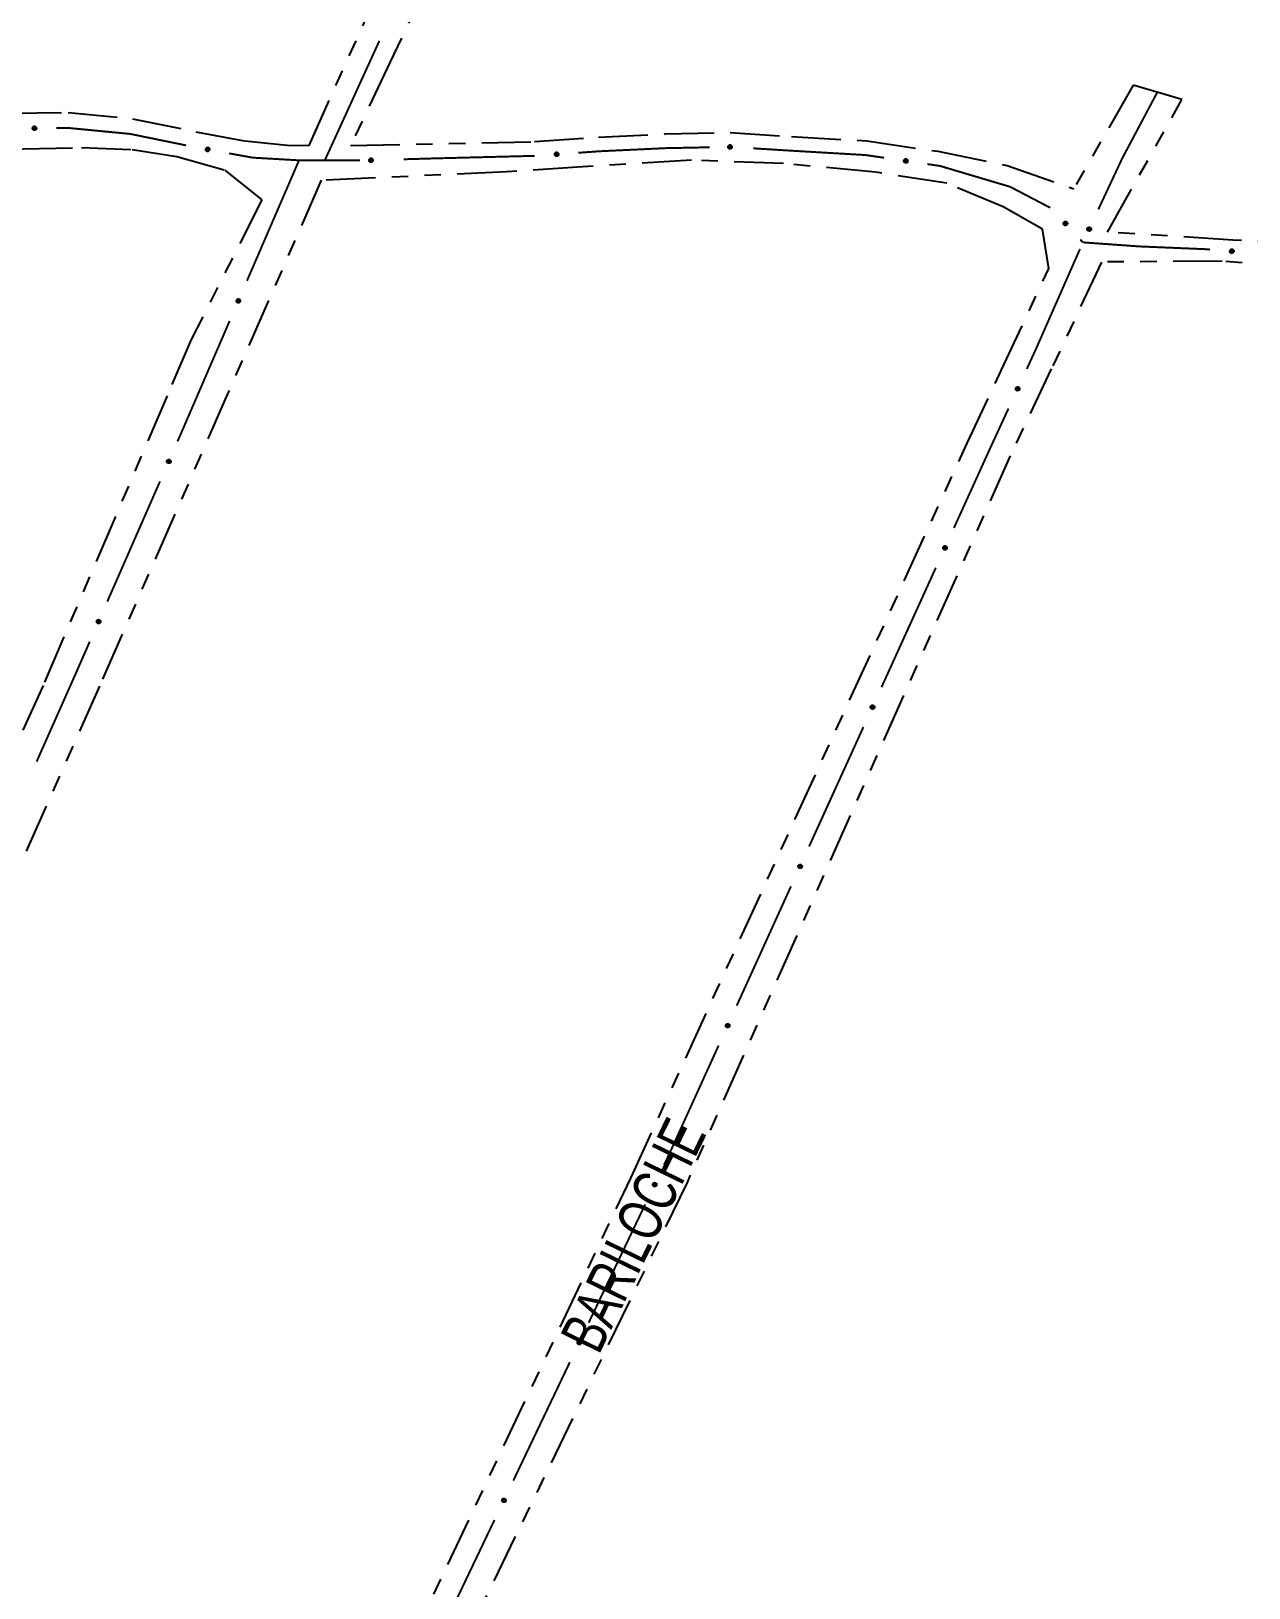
# Model space of a CAD drawing. Extents: x 203665 to 205970, y 4870865 to 4873745.
# Drawn here: x 204287.5 to 204398.8, y 4872614.7 to 4872757.1 of the extents above; entities that cross this region are included whole.
import ezdxf

# ---------------------------------------------------------------- set-up
doc = ezdxf.new("R2010")
doc.units = 0
doc.header["$LTSCALE"] = 1.5
doc.header["$MEASUREMENT"] = 0
doc.linetypes.add('TRACO_25', pattern=[8, 3, -1, 1, -1, 1, -1])
for name, color, linetype in [('SV-EIXO-RUA-N-PAV', 6, 'CONTINUOUS'), ('SV-RUA-NAO-PAV', 7, 'CONTINUOUS'), ('SV-TXT-RUA-N-PAV', 7, 'CONTINUOUS')]:
    doc.layers.add(name, color=color, linetype=linetype)
doc.styles.add('ARIAL', font='ARIAL.SHX')

msp = doc.modelspace()

# ---------------------------------------------------------------- linework, layer by layer
at = {"layer": 'SV-EIXO-RUA-N-PAV', "const_width": 0.18}
for points in [[(204314.323253, 4872745.317334), (204319.306146, 4872756.23387)], [(204390.44097, 4872751.540138), (204387.628675, 4872746.240044)], [(204290.779117, 4872748.273144), (204289.7666, 4872748.260415)], [(204291.761957, 4872748.178335), (204290.779117, 4872748.273144)], [(204296.527608, 4872747.718612), (204291.761957, 4872748.178335)], [(204296.735515, 4872747.67601), (204296.527608, 4872747.718612)], [(204301.633739, 4872746.672318), (204296.735515, 4872747.67601)], [(204339.421713, 4872746.132272), (204337.508193, 4872745.99651)], [(204339.503293, 4872746.136104), (204339.421713, 4872746.132272)], [(204345.472019, 4872746.416595), (204339.503293, 4872746.136104)], [(204345.496701, 4872746.417083), (204345.472019, 4872746.416595)], [(204349.495904, 4872746.496942), (204345.496701, 4872746.417083)], [(204356.915585, 4872746.187849), (204353.491395, 4872746.401425)], [(204357.483767, 4872746.154578), (204356.915585, 4872746.187849)], [(204363.754844, 4872745.787343), (204357.483767, 4872746.154578)], [(204387.628675, 4872746.240044), (204387.222537, 4872745.474629)], [(204307.710426, 4872745.548944), (204305.566107, 4872745.940531)], [(204311.959962, 4872745.303778), (204307.200752, 4872734.287884)], [(204308.529283, 4872745.501703), (204307.710426, 4872745.548944)], [(204311.959962, 4872745.303778), (204308.529283, 4872745.501703)], [(204312.523569, 4872745.306998), (204311.959962, 4872745.303778)], [(204314.323253, 4872745.317334), (204312.523569, 4872745.306998)], [(204314.52354, 4872745.317328), (204314.323253, 4872745.317334)], [(204317.523539, 4872745.315141), (204314.52354, 4872745.317328)], [(204324.616933, 4872745.487914), (204321.522323, 4872745.399495)], [(204325.520768, 4872745.510891), (204324.616933, 4872745.487914)], [(204333.518184, 4872745.714235), (204325.520768, 4872745.510891)], [(204364.465481, 4872745.683529), (204363.754844, 4872745.787343)], [(204365.454978, 4872745.538977), (204364.465481, 4872745.683529)], [(204370.555596, 4872744.793846), (204369.412967, 4872744.960768)], [(204371.365792, 4872744.552977), (204370.555596, 4872744.793846)], [(204387.222537, 4872745.474629), (204385.047546, 4872740.824648)], [(204376.97573, 4872742.885157), (204371.365792, 4872744.552977)], [(204377.106352, 4872742.816878), (204376.97573, 4872742.885157)], [(204380.651254, 4872740.963861), (204377.106352, 4872742.816878)], [(204383.632746, 4872737.799904), (204383.391482, 4872738.062423)], [(204384.274546, 4872737.753788), (204383.632746, 4872737.799904)], [(204388.800807, 4872737.428547), (204384.274546, 4872737.753788)], [(204383.366518, 4872737.195186), (204379.337203, 4872728.042884)], [(204389.262475, 4872737.409313), (204388.800807, 4872737.428547)], [(204394.742529, 4872737.180975), (204389.262475, 4872737.409313)], [(204395.256202, 4872737.141444), (204394.742529, 4872737.180975)], [(204305.614348, 4872730.61592), (204301.251738, 4872720.518017)], [(204379.30024, 4872727.958926), (204378.500585, 4872726.22629)], [(204379.337203, 4872728.042884), (204379.30024, 4872727.958926)], [(204376.824393, 4872722.594433), (204375.567249, 4872719.870541)], [(204301.232724, 4872720.474005), (204300.85058, 4872719.602009)], [(204301.251738, 4872720.518017), (204301.232724, 4872720.474005)], [(204375.208617, 4872719.093481), (204371.838532, 4872711.679299)], [(204375.567249, 4872719.870541), (204375.208617, 4872719.093481)], [(204299.245029, 4872715.938376), (204294.428376, 4872704.947478)], [(204370.18332, 4872708.037834), (204365.217682, 4872697.113437)], [(204292.822825, 4872701.283845), (204291.618662, 4872698.53612)], [(204291.472239, 4872698.202004), (204287.967095, 4872690.310187)], [(204291.618662, 4872698.53612), (204291.472239, 4872698.202004)], [(204363.562469, 4872693.471972), (204358.596832, 4872682.547575)], [(204356.941619, 4872678.90611), (204351.975981, 4872667.981713)], [(204350.320769, 4872664.340247), (204346.182737, 4872655.236584)], [(204346.182737, 4872655.236584), (204345.816158, 4872654.430109)], [(204345.816158, 4872654.430109), (204345.336166, 4872653.424687)], [(204343.612863, 4872649.814947), (204338.442955, 4872638.985724)], [(204336.719652, 4872635.375984), (204331.549744, 4872624.546762)], [(204329.826442, 4872620.937021), (204324.656534, 4872610.107799)]]:
    msp.add_lwpolyline(points, dxfattribs=at)
at = {"layer": 'SV-EIXO-RUA-N-PAV'}
for points in [[(204287.911811, 4872748.127006), (204287.878164, 4872748.091511), (204287.841988, 4872748.067884), (204287.806144, 4872748.056863), (204287.77193, 4872748.055382), (204287.736757, 4872748.05781), (204287.701835, 4872748.068082), (204287.665601, 4872748.088068), (204287.629757, 4872748.12157), (204287.607989, 4872748.16022), (204287.595304, 4872748.194783), (204287.591706, 4872748.230371), (204287.594637, 4872748.2645), (204287.606507, 4872748.300422), (204287.627119, 4872748.336944), (204287.661679, 4872748.372171), (204287.697304, 4872748.395091), (204287.732254, 4872748.404841), (204287.768054, 4872748.408232), (204287.803933, 4872748.405322), (204287.838155, 4872748.395042), (204287.87489, 4872748.374222), (204287.909207, 4872748.339651), (204287.932473, 4872748.30438), (204287.942711, 4872748.269576), (204287.945255, 4872748.234255), (204287.943249, 4872748.198947), (204287.934385, 4872748.163413), (204287.911811, 4872748.127006)], [(204303.720211, 4872746.16572), (204303.680376, 4872746.137344), (204303.640337, 4872746.121103), (204303.603043, 4872746.117169), (204303.569181, 4872746.122285), (204303.535129, 4872746.131421), (204303.502829, 4872746.148207), (204303.471106, 4872746.174778), (204303.442361, 4872746.214538), (204303.428419, 4872746.256648), (204303.422606, 4872746.293004), (204303.425908, 4872746.32862), (204303.435337, 4872746.361552), (204303.453883, 4872746.394527), (204303.481124, 4872746.426412), (204303.521804, 4872746.454348), (204303.561167, 4872746.470002), (204303.597339, 4872746.47286), (204303.633124, 4872746.469314), (204303.667777, 4872746.45957), (204303.699388, 4872746.44291), (204303.731442, 4872746.415425), (204303.758484, 4872746.374908), (204303.774544, 4872746.335827), (204303.77791, 4872746.299704), (204303.773625, 4872746.264552), (204303.764877, 4872746.230286), (204303.749355, 4872746.197115), (204303.720211, 4872746.16572)], [(204351.508276, 4872746.427023), (204351.474893, 4872746.39128), (204351.438893, 4872746.367386), (204351.403131, 4872746.3561), (204351.368929, 4872746.354367), (204351.333739, 4872746.356535), (204351.298742, 4872746.366548), (204351.262361, 4872746.386266), (204351.22627, 4872746.419502), (204351.204217, 4872746.457989), (204351.191277, 4872746.492458), (204351.187416, 4872746.528018), (204351.190095, 4872746.562168), (204351.201698, 4872746.598177), (204351.22204, 4872746.63485), (204351.256338, 4872746.670332), (204351.291793, 4872746.693514), (204351.32667, 4872746.703523), (204351.362444, 4872746.707178), (204351.398344, 4872746.704534), (204351.432641, 4872746.694507), (204351.469528, 4872746.673959), (204351.5041, 4872746.639642), (204351.527626, 4872746.604545), (204351.538121, 4872746.569818), (204351.540927, 4872746.534517), (204351.539181, 4872746.499195), (204351.53058, 4872746.463596), (204351.508276, 4872746.427023)], [(204318.687434, 4872745.204212), (204318.653318, 4872745.169167), (204318.616831, 4872745.146023), (204318.580844, 4872745.13548), (204318.546613, 4872745.134455), (204318.511475, 4872745.13735), (204318.476693, 4872745.148086), (204318.440728, 4872745.168552), (204318.405333, 4872745.202528), (204318.384081, 4872745.241463), (204318.371856, 4872745.276192), (204318.368732, 4872745.311824), (204318.372117, 4872745.345912), (204318.384463, 4872745.381673), (204318.40556, 4872745.417917), (204318.440585, 4872745.452682), (204318.476511, 4872745.475126), (204318.511588, 4872745.48441), (204318.54743, 4872745.487324), (204318.583268, 4872745.483938), (204318.61735, 4872745.473203), (204318.653804, 4872745.451896), (204318.687659, 4872745.416872), (204318.710453, 4872745.381295), (204318.720227, 4872745.346358), (204318.722302, 4872745.311007), (204318.719826, 4872745.275728), (204318.71049, 4872745.240315), (204318.687434, 4872745.204212)], [(204335.664319, 4872745.755331), (204335.632796, 4872745.717936), (204335.598057, 4872745.692244), (204335.562916, 4872745.679154), (204335.528846, 4872745.675684), (204335.493591, 4872745.67606), (204335.45813, 4872745.684281), (204335.420794, 4872745.702123), (204335.38306, 4872745.733481), (204335.359079, 4872745.770798), (204335.344402, 4872745.804564), (204335.338739, 4872745.839881), (204335.339678, 4872745.874124), (204335.349435, 4872745.910676), (204335.367886, 4872745.948336), (204335.400336, 4872745.985516), (204335.434566, 4872746.010471), (204335.468889, 4872746.02224), (204335.504431, 4872746.027709), (204335.540419, 4872746.026894), (204335.575182, 4872746.018623), (204335.613066, 4872745.999977), (204335.649338, 4872745.967463), (204335.674618, 4872745.933607), (204335.686865, 4872745.899458), (204335.691462, 4872745.864345), (204335.691515, 4872745.82898), (204335.684735, 4872745.79299), (204335.664319, 4872745.755331)], [(204367.560232, 4872745.120179), (204367.52143, 4872745.090405), (204367.481994, 4872745.07275), (204367.444864, 4872745.067492), (204367.410842, 4872745.071401), (204367.376486, 4872745.079321), (204367.343609, 4872745.094947), (204367.310962, 4872745.120374), (204367.280821, 4872745.159087), (204367.265391, 4872745.200674), (204367.258288, 4872745.2368), (204367.260322, 4872745.272512), (204367.268574, 4872745.305758), (204367.285935, 4872745.339371), (204367.312026, 4872745.372205), (204367.351687, 4872745.40157), (204367.390468, 4872745.418613), (204367.426515, 4872745.422756), (204367.462404, 4872745.420484), (204367.497382, 4872745.411979), (204367.529566, 4872745.396454), (204367.562577, 4872745.370125), (204367.591041, 4872745.330595), (204367.608481, 4872745.29211), (204367.613129, 4872745.25613), (204367.610097, 4872745.220848), (204367.602573, 4872745.186293), (204367.588241, 4872745.152591), (204367.560232, 4872745.120179)], [(204382.054313, 4872739.354715), (204382.005424, 4872739.356084), (204381.963686, 4872739.367258), (204381.931557, 4872739.386597), (204381.907621, 4872739.41109), (204381.885956, 4872739.438905), (204381.8703, 4872739.471767), (204381.861003, 4872739.51209), (204381.862032, 4872739.561142), (204381.876289, 4872739.603146), (204381.893564, 4872739.63566), (204381.917666, 4872739.662089), (204381.945039, 4872739.682683), (204381.979713, 4872739.697816), (204382.020668, 4872739.706839), (204382.069967, 4872739.70461), (204382.110811, 4872739.693375), (204382.141396, 4872739.673854), (204382.167813, 4872739.649454), (204382.189591, 4872739.620792), (204382.204773, 4872739.588445), (204382.213783, 4872739.547193), (204382.210939, 4872739.498565), (204382.200198, 4872739.4577), (204382.181111, 4872739.426848), (204382.156504, 4872739.401382), (204382.12887, 4872739.379313), (204382.096491, 4872739.3622), (204382.054313, 4872739.354715)], [(204384.360763, 4872739.096537), (204384.378086, 4872739.050799), (204384.383622, 4872739.007948), (204384.377952, 4872738.970878), (204384.364401, 4872738.939427), (204384.346913, 4872738.908813), (204384.322471, 4872738.881838), (204384.288712, 4872738.857907), (204384.242953, 4872738.840207), (204384.198683, 4872738.837421), (204384.162043, 4872738.841036), (204384.128435, 4872738.853278), (204384.098979, 4872738.870765), (204384.071798, 4872738.89708), (204384.047881, 4872738.931528), (204384.031196, 4872738.977972), (204384.026057, 4872739.020019), (204384.032483, 4872739.055731), (204384.045005, 4872739.08944), (204384.063233, 4872739.120481), (204384.087378, 4872739.146823), (204384.122105, 4872739.170841), (204384.168163, 4872739.186701), (204384.210042, 4872739.192306), (204384.245834, 4872739.186383), (204384.278744, 4872739.173308), (204384.309663, 4872739.156141), (204384.337802, 4872739.132701), (204384.360763, 4872739.096537)], [(204397.385115, 4872736.867196), (204397.348434, 4872736.834846), (204397.310294, 4872736.814542), (204397.273609, 4872736.806764), (204397.239399, 4872736.808344), (204397.204583, 4872736.813902), (204397.170718, 4872736.82725), (204397.136412, 4872736.850391), (204397.103702, 4872736.886958), (204397.085471, 4872736.927396), (204397.075921, 4872736.962954), (204397.075514, 4872736.998721), (204397.08148, 4872737.032452), (204397.096509, 4872737.067172), (204397.120299, 4872737.101708), (204397.157865, 4872737.13371), (204397.195394, 4872737.153358), (204397.231075, 4872737.159949), (204397.267035, 4872737.160131), (204397.302511, 4872737.15403), (204397.335679, 4872737.140736), (204397.370408, 4872737.11672), (204397.401503, 4872737.079224), (204397.421527, 4872737.042018), (204397.428618, 4872737.006439), (204397.427999, 4872736.971032), (204397.422849, 4872736.936044), (204397.410849, 4872736.901443), (204397.385115, 4872736.867196)], [(204306.565587, 4872732.540141), (204306.584261, 4872732.494938), (204306.591066, 4872732.45227), (204306.5865, 4872732.415049), (204306.573888, 4872732.383209), (204306.557317, 4872732.352089), (204306.533688, 4872732.3244), (204306.500654, 4872732.299477), (204306.455441, 4872732.280427), (204306.411273, 4872732.276327), (204306.374542, 4872732.278852), (204306.340584, 4872732.290091), (204306.310623, 4872732.306696), (204306.282672, 4872732.332192), (204306.257742, 4872732.365915), (204306.239686, 4872732.411842), (204306.233301, 4872732.453719), (204306.238663, 4872732.489605), (204306.250179, 4872732.523672), (204306.267477, 4872732.55524), (204306.290829, 4872732.582287), (204306.324828, 4872732.607326), (204306.370395, 4872732.624547), (204306.412089, 4872732.631392), (204306.448041, 4872732.626535), (204306.481325, 4872732.614443), (204306.51274, 4872732.598202), (204306.541563, 4872732.575608), (204306.565587, 4872732.540141)], [(204377.822647, 4872724.494689), (204377.840204, 4872724.449041), (204377.845959, 4872724.406218), (204377.840479, 4872724.36912), (204377.827088, 4872724.3376), (204377.809757, 4872724.306897), (204377.785454, 4872724.279797), (204377.751818, 4872724.255694), (204377.70615, 4872724.23776), (204377.661895, 4872724.234748), (204377.625237, 4872724.238175), (204377.591566, 4872724.250246), (204377.562022, 4872724.267582), (204377.534706, 4872724.293757), (204377.510613, 4872724.328083), (204377.493692, 4872724.37444), (204377.488338, 4872724.416461), (204377.494581, 4872724.452205), (204377.50693, 4872724.485978), (204377.524999, 4872724.517112), (204377.549009, 4872724.543576), (204377.583613, 4872724.567772), (204377.629589, 4872724.583867), (204377.671439, 4872724.589686), (204377.707261, 4872724.583947), (204377.740237, 4872724.57104), (204377.771244, 4872724.554031), (204377.799502, 4872724.530736), (204377.822647, 4872724.494689)], [(204300.2063, 4872717.857606), (204300.224738, 4872717.812306), (204300.231321, 4872717.769603), (204300.22656, 4872717.732406), (204300.213782, 4872717.700633), (204300.197049, 4872717.6696), (204300.173275, 4872717.642034), (204300.140112, 4872717.617284), (204300.0948, 4872717.59847), (204300.050611, 4872717.594601), (204300.013894, 4872717.597317), (204299.979995, 4872717.608734), (204299.950121, 4872717.625494), (204299.922304, 4872717.651136), (204299.89755, 4872717.684989), (204299.879734, 4872717.73101), (204299.873568, 4872717.772919), (204299.879117, 4872717.808777), (204299.89081, 4872717.842783), (204299.908273, 4872717.874261), (204299.931766, 4872717.901185), (204299.965895, 4872717.926047), (204300.011551, 4872717.943029), (204300.05328, 4872717.949657), (204300.089207, 4872717.944612), (204300.122427, 4872717.932347), (204300.153757, 4872717.915942), (204300.182461, 4872717.893197), (204300.2063, 4872717.857606)], [(204371.170595, 4872709.943817), (204371.188415, 4872709.89827), (204371.194417, 4872709.855482), (204371.189151, 4872709.818353), (204371.175942, 4872709.786756), (204371.158788, 4872709.755954), (204371.134642, 4872709.728714), (204371.101146, 4872709.704417), (204371.055582, 4872709.686221), (204371.011345, 4872709.682953), (204370.974668, 4872709.686168), (204370.940928, 4872709.698045), (204370.911284, 4872709.71521), (204370.883818, 4872709.741227), (204370.859527, 4872709.775413), (204370.842338, 4872709.821672), (204370.836742, 4872709.863662), (204370.842779, 4872709.899441), (204370.854933, 4872709.933285), (204370.872822, 4872709.964522), (204370.896679, 4872709.991125), (204370.931143, 4872710.01552), (204370.977026, 4872710.03188), (204371.018841, 4872710.03794), (204371.054695, 4872710.032407), (204371.087746, 4872710.019691), (204371.11885, 4872710.002862), (204371.147243, 4872709.979729), (204371.170595, 4872709.943817)], [(204293.784096, 4872703.203074), (204293.802534, 4872703.157774), (204293.809117, 4872703.115071), (204293.804356, 4872703.077874), (204293.791578, 4872703.046101), (204293.774845, 4872703.015068), (204293.751071, 4872702.987502), (204293.717908, 4872702.962752), (204293.672596, 4872702.943938), (204293.628407, 4872702.940069), (204293.59169, 4872702.942786), (204293.557791, 4872702.954202), (204293.527917, 4872702.970963), (204293.5001, 4872702.996604), (204293.475346, 4872703.030457), (204293.45753, 4872703.076478), (204293.451364, 4872703.118388), (204293.456913, 4872703.154245), (204293.468606, 4872703.188252), (204293.486069, 4872703.219729), (204293.509562, 4872703.246654), (204293.543691, 4872703.271515), (204293.589347, 4872703.288498), (204293.631076, 4872703.295125), (204293.667003, 4872703.290081), (204293.700223, 4872703.277815), (204293.731553, 4872703.26141), (204293.760257, 4872703.238666), (204293.784096, 4872703.203074)], [(204364.549745, 4872695.377955), (204364.567565, 4872695.332408), (204364.573566, 4872695.289619), (204364.5683, 4872695.252491), (204364.555092, 4872695.220894), (204364.537938, 4872695.190092), (204364.513792, 4872695.162852), (204364.480295, 4872695.138555), (204364.434731, 4872695.120358), (204364.390494, 4872695.117091), (204364.353817, 4872695.120306), (204364.320077, 4872695.132182), (204364.290433, 4872695.149348), (204364.262968, 4872695.175365), (204364.238677, 4872695.209551), (204364.221488, 4872695.25581), (204364.215892, 4872695.2978), (204364.221928, 4872695.333579), (204364.234083, 4872695.367423), (204364.251972, 4872695.39866), (204364.275829, 4872695.425262), (204364.310293, 4872695.449658), (204364.356175, 4872695.466018), (204364.397991, 4872695.472078), (204364.433845, 4872695.466545), (204364.466896, 4872695.453829), (204364.497999, 4872695.437), (204364.526392, 4872695.413867), (204364.549745, 4872695.377955)], [(204357.928894, 4872680.812093), (204357.946714, 4872680.766546), (204357.952716, 4872680.723757), (204357.94745, 4872680.686628), (204357.934241, 4872680.655032), (204357.917088, 4872680.624229), (204357.892941, 4872680.59699), (204357.859445, 4872680.572693), (204357.813881, 4872680.554496), (204357.769644, 4872680.551229), (204357.732967, 4872680.554444), (204357.699227, 4872680.56632), (204357.669583, 4872680.583486), (204357.642117, 4872680.609503), (204357.617826, 4872680.643689), (204357.600638, 4872680.689948), (204357.595041, 4872680.731937), (204357.601078, 4872680.767717), (204357.613232, 4872680.801561), (204357.631122, 4872680.832798), (204357.654978, 4872680.8594), (204357.689442, 4872680.883796), (204357.735325, 4872680.900156), (204357.77714, 4872680.906215), (204357.812995, 4872680.900683), (204357.846045, 4872680.887967), (204357.877149, 4872680.871137), (204357.905542, 4872680.848005), (204357.928894, 4872680.812093)], [(204351.308044, 4872666.246231), (204351.325864, 4872666.200684), (204351.331866, 4872666.157895), (204351.3266, 4872666.120766), (204351.313391, 4872666.08917), (204351.296237, 4872666.058367), (204351.272091, 4872666.031127), (204351.238594, 4872666.006831), (204351.193031, 4872665.988634), (204351.148793, 4872665.985367), (204351.112116, 4872665.988582), (204351.078377, 4872666.000458), (204351.048733, 4872666.017623), (204351.021267, 4872666.043641), (204350.996976, 4872666.077827), (204350.979787, 4872666.124086), (204350.974191, 4872666.166075), (204350.980228, 4872666.201854), (204350.992382, 4872666.235698), (204351.010271, 4872666.266936), (204351.034128, 4872666.293538), (204351.068592, 4872666.317934), (204351.114474, 4872666.334294), (204351.15629, 4872666.340353), (204351.192144, 4872666.334821), (204351.225195, 4872666.322105), (204351.256299, 4872666.305275), (204351.284691, 4872666.282143), (204351.308044, 4872666.246231)], [(204344.635756, 4872651.702054), (204344.652718, 4872651.656181), (204344.657915, 4872651.613287), (204344.651952, 4872651.576263), (204344.638153, 4872651.54492), (204344.620424, 4872651.514445), (204344.59577, 4872651.487664), (204344.561823, 4872651.464), (204344.515926, 4872651.446662), (204344.471635, 4872651.444226), (204344.435025, 4872651.44813), (204344.401514, 4872651.460637), (204344.372198, 4872651.478357), (204344.345225, 4872651.504885), (204344.32158, 4872651.539521), (204344.305264, 4872651.586095), (204344.300457, 4872651.628182), (204344.307164, 4872651.663841), (204344.319952, 4872651.697451), (204344.338425, 4872651.728347), (204344.362777, 4872651.754497), (204344.397693, 4872651.778241), (204344.443874, 4872651.793736), (204344.485796, 4872651.79901), (204344.521541, 4872651.792805), (204344.554346, 4872651.77947), (204344.585129, 4872651.76206), (204344.613082, 4872651.738398), (204344.635756, 4872651.702054)], [(204337.742545, 4872637.263091), (204337.759507, 4872637.217218), (204337.764704, 4872637.174324), (204337.758742, 4872637.1373), (204337.744942, 4872637.105958), (204337.727213, 4872637.075483), (204337.702559, 4872637.048701), (204337.668613, 4872637.025037), (204337.622715, 4872637.0077), (204337.578424, 4872637.005264), (204337.541814, 4872637.009167), (204337.508303, 4872637.021675), (204337.478987, 4872637.039394), (204337.452015, 4872637.065922), (204337.42837, 4872637.100558), (204337.412053, 4872637.147132), (204337.407246, 4872637.189219), (204337.413954, 4872637.224879), (204337.426741, 4872637.258488), (204337.445214, 4872637.289384), (204337.469566, 4872637.315534), (204337.504482, 4872637.339278), (204337.550664, 4872637.354773), (204337.592586, 4872637.360047), (204337.62833, 4872637.353842), (204337.661136, 4872637.340507), (204337.691918, 4872637.323097), (204337.719871, 4872637.299435), (204337.742545, 4872637.263091)], [(204330.849335, 4872622.824128), (204330.866296, 4872622.778255), (204330.871493, 4872622.735361), (204330.865531, 4872622.698338), (204330.851732, 4872622.666995), (204330.834002, 4872622.63652), (204330.809349, 4872622.609738), (204330.775402, 4872622.586075), (204330.729504, 4872622.568737), (204330.685214, 4872622.566301), (204330.648603, 4872622.570204), (204330.615093, 4872622.582712), (204330.585776, 4872622.600431), (204330.558804, 4872622.62696), (204330.535159, 4872622.661596), (204330.518842, 4872622.708169), (204330.514035, 4872622.750256), (204330.520743, 4872622.785916), (204330.53353, 4872622.819526), (204330.552003, 4872622.850421), (204330.576355, 4872622.876571), (204330.611271, 4872622.900315), (204330.657453, 4872622.915811), (204330.699375, 4872622.921084), (204330.735119, 4872622.914879), (204330.767925, 4872622.901545), (204330.798707, 4872622.884134), (204330.826661, 4872622.860473), (204330.849335, 4872622.824128)]]:
    msp.add_lwpolyline(points, close=True, dxfattribs=at)
for points in [[(204287.942711, 4872748.269576), (204287.591706, 4872748.230371)], [(204287.932473, 4872748.30438), (204287.594637, 4872748.2645)], [(204287.94138, 4872748.252315), (204287.59523, 4872748.215212)], [(204287.945255, 4872748.234255), (204287.595304, 4872748.194783)], [(204287.934112, 4872748.287704), (204287.596183, 4872748.247975)], [(204287.918657, 4872748.32299), (204287.605288, 4872748.28357)], [(204287.909207, 4872748.339651), (204287.606507, 4872748.300422)], [(204287.940479, 4872748.215458), (204287.606643, 4872748.175781)], [(204287.943249, 4872748.198947), (204287.607989, 4872748.16022)], [(204287.888228, 4872748.355358), (204287.61985, 4872748.319233)], [(204287.934085, 4872748.181262), (204287.623462, 4872748.140512)], [(204287.87489, 4872748.374222), (204287.627119, 4872748.336944)], [(204287.934385, 4872748.163413), (204287.629757, 4872748.12157)], [(204287.922235, 4872748.146997), (204287.651179, 4872748.106745)], [(204287.851046, 4872748.382183), (204287.65215, 4872748.35512)], [(204287.838155, 4872748.395042), (204287.661679, 4872748.372171)], [(204287.911811, 4872748.127006), (204287.665601, 4872748.088068)], [(204287.816713, 4872748.399492), (204287.685901, 4872748.384201)], [(204287.892698, 4872748.108416), (204287.691107, 4872748.078589)], [(204287.803933, 4872748.405322), (204287.697304, 4872748.395091)], [(204287.878164, 4872748.091511), (204287.701835, 4872748.068082)], [(204287.8576, 4872748.077953), (204287.728135, 4872748.064044)], [(204287.841988, 4872748.067884), (204287.736757, 4872748.05781)], [(204303.773625, 4872746.264552), (204303.422606, 4872746.293004)], [(204303.77791, 4872746.299704), (204303.425908, 4872746.32862)], [(204303.773289, 4872746.283019), (204303.426456, 4872746.313067)], [(204303.764877, 4872746.230286), (204303.428419, 4872746.256648)], [(204303.765328, 4872746.247022), (204303.430086, 4872746.272178)], [(204303.772951, 4872746.319145), (204303.433681, 4872746.345037)], [(204303.774544, 4872746.335827), (204303.435337, 4872746.361552)], [(204303.752489, 4872746.214689), (204303.43982, 4872746.234336)], [(204303.749355, 4872746.197115), (204303.442361, 4872746.214538)], [(204303.764559, 4872746.356742), (204303.449451, 4872746.378222)], [(204303.758484, 4872746.374908), (204303.453883, 4872746.394527)], [(204303.734279, 4872746.183337), (204303.460538, 4872746.195876)], [(204303.740911, 4872746.394351), (204303.47059, 4872746.410426)], [(204303.720211, 4872746.16572), (204303.471106, 4872746.174778)], [(204303.731442, 4872746.415425), (204303.481124, 4872746.426412)], [(204303.697885, 4872746.151145), (204303.494318, 4872746.160578)], [(204303.680376, 4872746.137344), (204303.502829, 4872746.148207)], [(204303.709571, 4872746.427816), (204303.509179, 4872746.439443)], [(204303.699388, 4872746.44291), (204303.521804, 4872746.454348)], [(204303.657591, 4872746.127987), (204303.527864, 4872746.139194)], [(204303.640337, 4872746.121103), (204303.535129, 4872746.131421)], [(204303.679199, 4872746.451394), (204303.547885, 4872746.461504)], [(204303.667777, 4872746.45957), (204303.561167, 4872746.470002)], [(204351.538121, 4872746.569818), (204351.187416, 4872746.528018)], [(204351.527626, 4872746.604545), (204351.190095, 4872746.562168)], [(204351.536918, 4872746.552547), (204351.191052, 4872746.512885)], [(204351.540927, 4872746.534517), (204351.191277, 4872746.492458)], [(204351.529388, 4872746.587881), (204351.191763, 4872746.545654)], [(204351.513673, 4872746.623052), (204351.200604, 4872746.581316)], [(204351.5041, 4872746.639642), (204351.201698, 4872746.598177)], [(204351.536289, 4872746.515685), (204351.202756, 4872746.47354)], [(204351.539181, 4872746.499195), (204351.204217, 4872746.457989)], [(204351.483006, 4872746.655195), (204351.214902, 4872746.617086)], [(204351.530149, 4872746.481442), (204351.219835, 4872746.438396)], [(204351.469528, 4872746.673959), (204351.22204, 4872746.63485)], [(204351.53058, 4872746.463596), (204351.22627, 4872746.419502)], [(204351.445626, 4872746.681744), (204351.246936, 4872746.65321)], [(204351.518552, 4872746.447091), (204351.247802, 4872746.404835)], [(204351.432641, 4872746.694507), (204351.256338, 4872746.670332)], [(204351.508276, 4872746.427023), (204351.262361, 4872746.386266)], [(204351.411166, 4872746.698798), (204351.28047, 4872746.68254)], [(204351.489301, 4872746.408292), (204351.287937, 4872746.376976)], [(204351.398344, 4872746.704534), (204351.291793, 4872746.693514)], [(204351.474893, 4872746.39128), (204351.298742, 4872746.366548)], [(204351.45443, 4872746.377571), (204351.325071, 4872746.362704)], [(204351.438893, 4872746.367386), (204351.333739, 4872746.356535)], [(204318.720227, 4872745.346358), (204318.368732, 4872745.311824)], [(204318.722302, 4872745.311007), (204318.371856, 4872745.276192)], [(204318.718667, 4872745.329116), (204318.372055, 4872745.29662)], [(204318.710453, 4872745.381295), (204318.372117, 4872745.345912)], [(204318.71187, 4872745.364598), (204318.373443, 4872745.329367)], [(204318.717276, 4872745.292275), (204318.382942, 4872745.257041)], [(204318.696886, 4872745.400087), (204318.38302, 4872745.364838)], [(204318.719826, 4872745.275728), (204318.384081, 4872745.241463)], [(204318.687659, 4872745.416872), (204318.384463, 4872745.381673)], [(204318.666891, 4872745.432857), (204318.398056, 4872745.400305)], [(204318.710428, 4872745.258167), (204318.39929, 4872745.221551)], [(204318.71049, 4872745.240315), (204318.405333, 4872745.202528)], [(204318.653804, 4872745.451896), (204318.40556, 4872745.417917)], [(204318.698123, 4872745.224062), (204318.426556, 4872745.187418)], [(204318.630069, 4872745.460174), (204318.43083, 4872745.435758)], [(204318.61735, 4872745.473203), (204318.440585, 4872745.452682)], [(204318.687434, 4872745.204212), (204318.440728, 4872745.168552)], [(204318.595968, 4872745.477938), (204318.464964, 4872745.464388)], [(204318.668075, 4872745.185878), (204318.466106, 4872745.158734)], [(204318.583268, 4872745.483938), (204318.476511, 4872745.475126)], [(204318.653318, 4872745.169167), (204318.476693, 4872745.148086)], [(204318.632576, 4872745.155884), (204318.502937, 4872745.143698)], [(204318.616831, 4872745.146023), (204318.511475, 4872745.13735)], [(204335.686865, 4872745.899458), (204335.338739, 4872745.839881)], [(204335.674618, 4872745.933607), (204335.339678, 4872745.874124)], [(204335.677225, 4872745.917054), (204335.342183, 4872745.857716)], [(204335.686541, 4872745.882148), (204335.34314, 4872745.824953)], [(204335.691462, 4872745.864345), (204335.344402, 4872745.804564)], [(204335.659742, 4872745.951381), (204335.3492, 4872745.893781)], [(204335.649338, 4872745.967463), (204335.349435, 4872745.910676)], [(204335.687788, 4872745.845302), (204335.356829, 4872745.786254)], [(204335.691515, 4872745.82898), (204335.359079, 4872745.770798)], [(204335.62748, 4872745.981922), (204335.361661, 4872745.930232)], [(204335.613066, 4872745.999977), (204335.367886, 4872745.948336)], [(204335.683396, 4872745.810792), (204335.375673, 4872745.752024)], [(204335.684735, 4872745.79299), (204335.38306, 4872745.733481)], [(204335.588799, 4872746.006537), (204335.391817, 4872745.967938)], [(204335.575182, 4872746.018623), (204335.400336, 4872745.985516)], [(204335.673561, 4872745.775895), (204335.405309, 4872745.719928)], [(204335.664319, 4872745.755331), (204335.420794, 4872745.702123)], [(204335.553516, 4872746.021817), (204335.423816, 4872745.998936)], [(204335.540419, 4872746.026894), (204335.434566, 4872746.010471)], [(204335.64632, 4872745.73566), (204335.446809, 4872745.694146)], [(204335.632796, 4872745.717936), (204335.45813, 4872745.684281)], [(204335.613056, 4872745.703205), (204335.484621, 4872745.681781)], [(204335.598057, 4872745.692244), (204335.493591, 4872745.67606)], [(204367.610097, 4872745.220848), (204367.258288, 4872745.2368)], [(204367.613129, 4872745.25613), (204367.260322, 4872745.272512)], [(204367.609105, 4872745.239292), (204367.261423, 4872745.256987)], [(204367.602573, 4872745.186293), (204367.265391, 4872745.200674)], [(204367.602429, 4872745.203034), (204367.266504, 4872745.216254)], [(204367.607482, 4872745.275383), (204367.267507, 4872745.289195)], [(204367.608481, 4872745.29211), (204367.268574, 4872745.305758)], [(204367.590747, 4872745.170265), (204367.277578, 4872745.178782)], [(204367.588241, 4872745.152591), (204367.280821, 4872745.159087)], [(204367.597759, 4872745.312658), (204367.282086, 4872745.322919)], [(204367.591041, 4872745.330595), (204367.285935, 4872745.339371)], [(204367.573664, 4872745.138286), (204367.299651, 4872745.141082)], [(204367.572788, 4872745.349402), (204367.302067, 4872745.355854)], [(204367.560232, 4872745.120179), (204367.310962, 4872745.120374)], [(204367.562577, 4872745.370125), (204367.312026, 4872745.372205)], [(204367.538437, 4872745.10482), (204367.334664, 4872745.107008)], [(204367.540278, 4872745.381731), (204367.3396, 4872745.386225)], [(204367.52143, 4872745.090405), (204367.343609, 4872745.094947)], [(204367.529566, 4872745.396454), (204367.351687, 4872745.40157)], [(204367.498993, 4872745.080244), (204367.36895, 4872745.086831)], [(204367.481994, 4872745.07275), (204367.376486, 4872745.079321)], [(204367.509088, 4872745.404215), (204367.377497, 4872745.409648)], [(204367.497382, 4872745.411979), (204367.390468, 4872745.418613)], [(204382.054313, 4872739.354715), (204381.861003, 4872739.51209)], [(204382.096491, 4872739.3622), (204381.862032, 4872739.561142)], [(204382.076157, 4872739.360293), (204381.865288, 4872739.535294)], [(204382.005424, 4872739.356084), (204381.8703, 4872739.471767)], [(204382.027713, 4872739.356543), (204381.870966, 4872739.486769)], [(204382.109584, 4872739.374335), (204381.871938, 4872739.578471)], [(204382.12887, 4872739.379313), (204381.876289, 4872739.603146)], [(204381.981603, 4872739.362351), (204381.884845, 4872739.449486)], [(204381.963686, 4872739.367258), (204381.885956, 4872739.438905)], [(204382.139318, 4872739.392395), (204381.886979, 4872739.614534)], [(204382.156504, 4872739.401382), (204381.893564, 4872739.63566)], [(204382.167367, 4872739.41632), (204381.908728, 4872739.649348)], [(204382.181111, 4872739.426848), (204381.917666, 4872739.662089)], [(204382.188872, 4872739.44535), (204381.933764, 4872739.670503)], [(204382.200198, 4872739.4577), (204381.945039, 4872739.682683)], [(204382.204837, 4872739.480408), (204381.966349, 4872739.687477)], [(204382.210939, 4872739.498565), (204381.979713, 4872739.697816)], [(204382.208636, 4872739.524671), (204382.002627, 4872739.700432)], [(204382.213783, 4872739.547193), (204382.020668, 4872739.706839)], [(204382.2038, 4872739.570264), (204382.050909, 4872739.700327)], [(204382.204773, 4872739.588445), (204382.069967, 4872739.70461)], [(204382.193777, 4872739.607384), (204382.09509, 4872739.6946)], [(204382.189591, 4872739.620792), (204382.110811, 4872739.693375)], [(204384.063233, 4872739.120481), (204384.026057, 4872739.020019)], [(204384.074042, 4872739.129451), (204384.030902, 4872739.005014)], [(204384.087378, 4872739.146823), (204384.031196, 4872738.977972)], [(204384.104564, 4872739.152836), (204384.042405, 4872738.961974)], [(204384.122105, 4872739.170841), (204384.047881, 4872738.931528)], [(204384.144893, 4872739.174645), (204384.060666, 4872738.917278)], [(204384.168163, 4872739.186701), (204384.071798, 4872738.89708)], [(204384.187276, 4872739.187962), (204384.086442, 4872738.888651)], [(204384.210042, 4872739.192306), (204384.098979, 4872738.870765)], [(204384.225771, 4872739.186527), (204384.114531, 4872738.864968)], [(204384.245834, 4872739.186383), (204384.128435, 4872738.853278)], [(204384.260798, 4872739.177675), (204384.143617, 4872738.849857)], [(204384.278744, 4872739.173308), (204384.162043, 4872738.841036)], [(204384.293591, 4872739.16083), (204384.184086, 4872738.842979)], [(204384.309663, 4872739.156141), (204384.198683, 4872738.837421)], [(204384.321601, 4872739.140197), (204384.223159, 4872738.84278)], [(204384.337802, 4872739.132701), (204384.242953, 4872738.840207)], [(204384.347297, 4872739.114619), (204384.265622, 4872738.853046)], [(204384.360763, 4872739.096537), (204384.288712, 4872738.857907)], [(204384.369187, 4872739.07124), (204384.308344, 4872738.87675)], [(204384.378086, 4872739.050799), (204384.322471, 4872738.881838)], [(204384.381347, 4872739.026385), (204384.337549, 4872738.903762)], [(204384.383622, 4872739.007948), (204384.346913, 4872738.908813)], [(204397.428618, 4872737.006439), (204397.075514, 4872736.998721)], [(204397.427999, 4872736.971032), (204397.075921, 4872736.962954)], [(204397.425751, 4872736.989365), (204397.077671, 4872736.983308)], [(204397.421527, 4872737.042018), (204397.08148, 4872737.032452)], [(204397.421671, 4872737.025261), (204397.081545, 4872737.015855)], [(204397.422849, 4872736.936044), (204397.085471, 4872736.927396)], [(204397.421564, 4872736.952736), (204397.085519, 4872736.943016)], [(204397.409428, 4872737.061786), (204397.093791, 4872737.050495)], [(204397.401503, 4872737.079224), (204397.096509, 4872737.067172)], [(204397.412144, 4872736.919247), (204397.099123, 4872736.906386)], [(204397.410849, 4872736.901443), (204397.103702, 4872736.886958)], [(204397.38201, 4872737.096742), (204397.111478, 4872737.084716)], [(204397.370408, 4872737.11672), (204397.120299, 4872737.101708)], [(204397.397281, 4872736.886177), (204397.123715, 4872736.87028)], [(204397.385115, 4872736.867196), (204397.136412, 4872736.850391)], [(204397.34737, 4872737.126779), (204397.146853, 4872737.117576)], [(204397.335679, 4872737.140736), (204397.157865, 4872737.13371)], [(204397.364419, 4872736.850386), (204397.160971, 4872736.838673)], [(204397.348434, 4872736.834846), (204397.170718, 4872736.82725)], [(204397.314719, 4872737.147083), (204397.183064, 4872737.143529)], [(204397.302511, 4872737.15403), (204397.195394, 4872737.153358)], [(204397.326742, 4872736.823178), (204397.196552, 4872736.82088)], [(204397.310294, 4872736.814542), (204397.204583, 4872736.813902)], [(204306.267477, 4872732.55524), (204306.233301, 4872732.453719)], [(204306.278015, 4872732.564527), (204306.238589, 4872732.438864)], [(204306.290829, 4872732.582287), (204306.239686, 4872732.411842)], [(204306.307829, 4872732.588808), (204306.251365, 4872732.396184)], [(204306.324828, 4872732.607326), (204306.257742, 4872732.365915)], [(204306.347493, 4872732.611805), (204306.270945, 4872732.352051)], [(204306.370395, 4872732.624547), (204306.282672, 4872732.332192)], [(204306.389461, 4872732.626375), (204306.29756, 4872732.324202)], [(204306.412089, 4872732.631392), (204306.310623, 4872732.306696)], [(204306.427982, 4872732.626083), (204306.32634, 4872732.301363)], [(204306.448041, 4872732.626535), (204306.340584, 4872732.290091)], [(204306.463256, 4872732.618276), (204306.355862, 4872732.287122)], [(204306.481325, 4872732.614443), (204306.374542, 4872732.278852)], [(204306.496536, 4872732.602411), (204306.396517, 4872732.281449)], [(204306.51274, 4872732.598202), (204306.411273, 4872732.276327)], [(204306.525145, 4872732.582619), (204306.435579, 4872732.28241)], [(204306.541563, 4872732.575608), (204306.455441, 4872732.280427)], [(204306.55159, 4872732.557816), (204306.477718, 4872732.293933)], [(204306.565587, 4872732.540141), (204306.500654, 4872732.299477)], [(204306.574758, 4872732.515106), (204306.519717, 4872732.318895)], [(204306.584261, 4872732.494938), (204306.533688, 4872732.3244)], [(204306.588245, 4872732.470632), (204306.548108, 4872732.346763)], [(204306.591066, 4872732.45227), (204306.557317, 4872732.352089)], [(204377.524999, 4872724.517112), (204377.488338, 4872724.416461)], [(204377.535762, 4872724.526137), (204377.493259, 4872724.401481)], [(204377.549009, 4872724.543576), (204377.493692, 4872724.37444)], [(204377.566164, 4872724.549677), (204377.504982, 4872724.3585)], [(204377.583613, 4872724.567772), (204377.510613, 4872724.328083)], [(204377.606381, 4872724.571692), (204377.523471, 4872724.313899)], [(204377.629589, 4872724.583867), (204377.534706, 4872724.293757)], [(204377.648695, 4872724.585226), (204377.549393, 4872724.285403)], [(204377.671439, 4872724.589686), (204377.562022, 4872724.267582)], [(204377.687197, 4872724.583987), (204377.577603, 4872724.261864)], [(204377.707261, 4872724.583947), (204377.591566, 4872724.250246)], [(204377.722269, 4872724.575315), (204377.606766, 4872724.246902)], [(204377.740237, 4872724.57104), (204377.625237, 4872724.238175)], [(204377.755148, 4872724.558638), (204377.647269, 4872724.240231)], [(204377.771244, 4872724.554031), (204377.661895, 4872724.234748)], [(204377.783263, 4872724.538148), (204377.686343, 4872724.240232)], [(204377.799502, 4872724.530736), (204377.70615, 4872724.23776)], [(204377.80909, 4872724.512703), (204377.728753, 4872724.250715)], [(204377.822647, 4872724.494689), (204377.751818, 4872724.255694)], [(204377.8312, 4872724.469436), (204377.771353, 4872724.274637)], [(204377.840204, 4872724.449041), (204377.785454, 4872724.279797)], [(204377.84359, 4872724.424644), (204377.80042, 4872724.301798)], [(204377.845959, 4872724.406218), (204377.809757, 4872724.306897)], [(204299.908273, 4872717.874261), (204299.873568, 4872717.772919)], [(204299.91886, 4872717.883493), (204299.878778, 4872717.758037)], [(204299.931766, 4872717.901185), (204299.879734, 4872717.73101)], [(204299.948799, 4872717.907617), (204299.891331, 4872717.715291)], [(204299.965895, 4872717.926047), (204299.89755, 4872717.684989)], [(204299.988583, 4872717.930407), (204299.91068, 4872717.671056)], [(204300.011551, 4872717.943029), (204299.922304, 4872717.651136)], [(204300.030627, 4872717.944757), (204299.93715, 4872717.643068)], [(204300.05328, 4872717.949657), (204299.950121, 4872717.625494)], [(204300.069146, 4872717.944265), (204299.96581, 4872717.62008)], [(204300.089207, 4872717.944612), (204299.979995, 4872717.608734)], [(204300.104379, 4872717.936273), (204299.995257, 4872717.605685)], [(204300.122427, 4872717.932347), (204300.013894, 4872717.597317)], [(204300.137575, 4872717.920235), (204300.035882, 4872717.5998)], [(204300.153757, 4872717.915942), (204300.050611, 4872717.594601)], [(204300.166081, 4872717.900294), (204300.074949, 4872717.600557)], [(204300.182461, 4872717.893197), (204300.0948, 4872717.59847)], [(204300.192396, 4872717.875353), (204300.117147, 4872717.61186)], [(204300.2063, 4872717.857606), (204300.140112, 4872717.617284)], [(204300.21534, 4872717.832523), (204300.159276, 4872717.636602)], [(204300.224738, 4872717.812306), (204300.173275, 4872717.642034)], [(204300.228595, 4872717.787979), (204300.187811, 4872717.664321)], [(204300.231321, 4872717.769603), (204300.197049, 4872717.6696)], [(204370.872822, 4872709.964522), (204370.836742, 4872709.863662)], [(204370.883533, 4872709.973609), (204370.84175, 4872709.84871)], [(204370.896679, 4872709.991125), (204370.842338, 4872709.821672)], [(204370.913798, 4872709.997324), (204370.85372, 4872709.805797)], [(204370.931143, 4872710.01552), (204370.859527, 4872709.775413)], [(204370.953888, 4872710.019571), (204370.872466, 4872709.761304)], [(204370.977026, 4872710.03188), (204370.883818, 4872709.741227)], [(204370.996123, 4872710.033349), (204370.898553, 4872709.732958)], [(204371.018841, 4872710.03794), (204370.911284, 4872709.71521)], [(204371.034632, 4872710.032332), (204370.926898, 4872709.709582)], [(204371.054695, 4872710.032407), (204370.940928, 4872709.698045)], [(204371.069753, 4872710.023863), (204370.956147, 4872709.694789)], [(204371.087746, 4872710.019691), (204370.974668, 4872709.686168)], [(204371.102728, 4872710.007375), (204370.996688, 4872709.688352)], [(204371.11885, 4872710.002862), (204371.011345, 4872709.682953)], [(204371.13096, 4872709.987048), (204371.035761, 4872709.688577)], [(204371.147243, 4872709.979729), (204371.055582, 4872709.686221)], [(204371.156934, 4872709.961752), (204371.078109, 4872709.699306)], [(204371.170595, 4872709.943817), (204371.101146, 4872709.704417)], [(204371.179294, 4872709.918613), (204371.120571, 4872709.723472)], [(204371.188415, 4872709.89827), (204371.134642, 4872709.728714)], [(204371.191942, 4872709.873893), (204371.14948, 4872709.750801)], [(204371.194417, 4872709.855482), (204371.158788, 4872709.755954)], [(204293.486069, 4872703.219729), (204293.451364, 4872703.118388)], [(204293.496656, 4872703.228961), (204293.456574, 4872703.103506)], [(204293.509562, 4872703.246654), (204293.45753, 4872703.076478)], [(204293.526596, 4872703.253086), (204293.469127, 4872703.060759)], [(204293.543691, 4872703.271515), (204293.475346, 4872703.030457)], [(204293.566379, 4872703.275875), (204293.488476, 4872703.016524)], [(204293.589347, 4872703.288498), (204293.5001, 4872702.996604)], [(204293.608423, 4872703.290226), (204293.514946, 4872702.988537)], [(204293.631076, 4872703.295125), (204293.527917, 4872702.970963)], [(204293.646942, 4872703.289733), (204293.543606, 4872702.965548)], [(204293.667003, 4872703.290081), (204293.557791, 4872702.954202)], [(204293.682175, 4872703.281742), (204293.573053, 4872702.951153)], [(204293.700223, 4872703.277815), (204293.59169, 4872702.942786)], [(204293.715371, 4872703.265704), (204293.613678, 4872702.945268)], [(204293.731553, 4872703.26141), (204293.628407, 4872702.940069)], [(204293.743877, 4872703.245762), (204293.652745, 4872702.946025)], [(204293.760257, 4872703.238666), (204293.672596, 4872702.943938)], [(204293.770192, 4872703.220822), (204293.694943, 4872702.957328)], [(204293.784096, 4872703.203074), (204293.717908, 4872702.962752)], [(204293.793136, 4872703.177991), (204293.737072, 4872702.98207)], [(204293.802534, 4872703.157774), (204293.751071, 4872702.987502)], [(204293.806391, 4872703.133447), (204293.765608, 4872703.009789)], [(204293.809117, 4872703.115071), (204293.774845, 4872703.015068)], [(204364.251972, 4872695.39866), (204364.215892, 4872695.2978)], [(204364.262683, 4872695.407747), (204364.220899, 4872695.282848)], [(204364.275829, 4872695.425262), (204364.221488, 4872695.25581)], [(204364.292948, 4872695.431462), (204364.23287, 4872695.239935)], [(204364.310293, 4872695.449658), (204364.238677, 4872695.209551)], [(204364.333038, 4872695.453709), (204364.251616, 4872695.195441)], [(204364.356175, 4872695.466018), (204364.262968, 4872695.175365)], [(204364.375273, 4872695.467487), (204364.277703, 4872695.167096)], [(204364.397991, 4872695.472078), (204364.290433, 4872695.149348)], [(204364.413782, 4872695.46647), (204364.306048, 4872695.14372)], [(204364.433845, 4872695.466545), (204364.320077, 4872695.132182)], [(204364.448902, 4872695.458001), (204364.335296, 4872695.128926)], [(204364.466896, 4872695.453829), (204364.353817, 4872695.120306)], [(204364.481878, 4872695.441513), (204364.375838, 4872695.122489)], [(204364.497999, 4872695.437), (204364.390494, 4872695.117091)], [(204364.51011, 4872695.421186), (204364.414911, 4872695.122715)], [(204364.526392, 4872695.413867), (204364.434731, 4872695.120358)], [(204364.536083, 4872695.39589), (204364.457259, 4872695.133443)], [(204364.549745, 4872695.377955), (204364.480295, 4872695.138555)], [(204364.558443, 4872695.352751), (204364.49972, 4872695.15761)], [(204364.567565, 4872695.332408), (204364.513792, 4872695.162852)], [(204364.571091, 4872695.308031), (204364.52863, 4872695.184939)], [(204364.573566, 4872695.289619), (204364.537938, 4872695.190092)], [(204357.631122, 4872680.832798), (204357.595041, 4872680.731937)], [(204357.641833, 4872680.841885), (204357.600049, 4872680.716986)], [(204357.654978, 4872680.8594), (204357.600638, 4872680.689948)], [(204357.672098, 4872680.8656), (204357.612019, 4872680.674073)], [(204357.689442, 4872680.883796), (204357.617826, 4872680.643689)], [(204357.712187, 4872680.887847), (204357.630766, 4872680.629579)], [(204357.735325, 4872680.900156), (204357.642117, 4872680.609503)], [(204357.754423, 4872680.901624), (204357.656852, 4872680.601234)], [(204357.77714, 4872680.906215), (204357.669583, 4872680.583486)], [(204357.792931, 4872680.900608), (204357.685197, 4872680.577858)], [(204357.812995, 4872680.900683), (204357.699227, 4872680.56632)], [(204357.828052, 4872680.892138), (204357.714446, 4872680.563064)], [(204357.846045, 4872680.887967), (204357.732967, 4872680.554444)], [(204357.861027, 4872680.875651), (204357.754987, 4872680.556627)], [(204357.877149, 4872680.871137), (204357.769644, 4872680.551229)], [(204357.889259, 4872680.855324), (204357.79406, 4872680.556853)], [(204357.905542, 4872680.848005), (204357.813881, 4872680.554496)], [(204357.915233, 4872680.830028), (204357.836409, 4872680.567581)], [(204357.928894, 4872680.812093), (204357.859445, 4872680.572693)], [(204357.937593, 4872680.786889), (204357.87887, 4872680.591748)], [(204357.946714, 4872680.766546), (204357.892941, 4872680.59699)], [(204357.950241, 4872680.742169), (204357.90778, 4872680.619077)], [(204357.952716, 4872680.723757), (204357.917088, 4872680.624229)], [(204351.010271, 4872666.266936), (204350.974191, 4872666.166075)], [(204351.020982, 4872666.276023), (204350.979199, 4872666.151124)], [(204351.034128, 4872666.293538), (204350.979787, 4872666.124086)], [(204351.051247, 4872666.299738), (204350.991169, 4872666.108211)], [(204351.068592, 4872666.317934), (204350.996976, 4872666.077827)], [(204351.091337, 4872666.321985), (204351.009915, 4872666.063717)], [(204351.114474, 4872666.334294), (204351.021267, 4872666.043641)], [(204351.133572, 4872666.335762), (204351.036002, 4872666.035372)], [(204351.15629, 4872666.340353), (204351.048733, 4872666.017623)], [(204351.172081, 4872666.334746), (204351.064347, 4872666.011996)], [(204351.192144, 4872666.334821), (204351.078377, 4872666.000458)], [(204351.207202, 4872666.326276), (204351.093595, 4872665.997202)], [(204351.225195, 4872666.322105), (204351.112116, 4872665.988582)], [(204351.240177, 4872666.309789), (204351.134137, 4872665.990765)], [(204351.256299, 4872666.305275), (204351.148793, 4872665.985367)], [(204351.268409, 4872666.289461), (204351.17321, 4872665.990991)], [(204351.284691, 4872666.282143), (204351.193031, 4872665.988634)], [(204351.294383, 4872666.264165), (204351.215558, 4872666.001719)], [(204351.308044, 4872666.246231), (204351.238594, 4872666.006831)], [(204351.316742, 4872666.221027), (204351.25802, 4872666.025886)], [(204351.325864, 4872666.200684), (204351.272091, 4872666.031127)], [(204351.32939, 4872666.176307), (204351.286929, 4872666.053215)], [(204351.331866, 4872666.157895), (204351.296237, 4872666.058367)], [(204344.338425, 4872651.728347), (204344.300457, 4872651.628182)], [(204344.349305, 4872651.737232), (204344.305183, 4872651.613139)], [(204344.362777, 4872651.754497), (204344.305264, 4872651.586095)], [(204344.380009, 4872651.760374), (204344.316345, 4872651.570009)], [(204344.397693, 4872651.778241), (204344.32158, 4872651.539521)], [(204344.42051, 4872651.781864), (204344.334253, 4872651.525171)], [(204344.443874, 4872651.793736), (204344.345225, 4872651.504885)], [(204344.462996, 4872651.794846), (204344.359802, 4872651.496341)], [(204344.485796, 4872651.79901), (204344.372198, 4872651.478357)], [(204344.501479, 4872651.793107), (204344.387703, 4872651.472437)], [(204344.521541, 4872651.792805), (204344.401514, 4872651.460637)], [(204344.536435, 4872651.783979), (204344.416669, 4872651.457096)], [(204344.554346, 4872651.77947), (204344.435025, 4872651.44813)], [(204344.569094, 4872651.766875), (204344.457082, 4872651.449899)], [(204344.585129, 4872651.76206), (204344.471635, 4872651.444226)], [(204344.59694, 4872651.746021), (204344.496153, 4872651.449391)], [(204344.613082, 4872651.738398), (204344.515926, 4872651.446662)], [(204344.622434, 4872651.720242), (204344.538695, 4872651.459322)], [(204344.635756, 4872651.702054), (204344.561823, 4872651.464)], [(204344.64398, 4872651.676691), (204344.581603, 4872651.482687)], [(204344.652718, 4872651.656181), (204344.59577, 4872651.487664)], [(204344.655786, 4872651.631742), (204344.611021, 4872651.509468)], [(204344.657915, 4872651.613287), (204344.620424, 4872651.514445)], [(204337.445214, 4872637.289384), (204337.407246, 4872637.189219)], [(204337.456094, 4872637.298269), (204337.411972, 4872637.174176)], [(204337.469566, 4872637.315534), (204337.412053, 4872637.147132)], [(204337.486799, 4872637.321411), (204337.423135, 4872637.131046)], [(204337.504482, 4872637.339278), (204337.42837, 4872637.100558)], [(204337.527299, 4872637.342901), (204337.441042, 4872637.086208)], [(204337.550664, 4872637.354773), (204337.452015, 4872637.065922)], [(204337.569786, 4872637.355883), (204337.466592, 4872637.057378)], [(204337.592586, 4872637.360047), (204337.478987, 4872637.039394)], [(204337.608269, 4872637.354144), (204337.494493, 4872637.033474)], [(204337.62833, 4872637.353842), (204337.508303, 4872637.021675)], [(204337.643224, 4872637.345016), (204337.523458, 4872637.018133)], [(204337.661136, 4872637.340507), (204337.541814, 4872637.009167)], [(204337.675884, 4872637.327912), (204337.563872, 4872637.010936)], [(204337.691918, 4872637.323097), (204337.578424, 4872637.005264)], [(204337.703729, 4872637.307059), (204337.602942, 4872637.010428)], [(204337.719871, 4872637.299435), (204337.622715, 4872637.0077)], [(204337.729223, 4872637.281279), (204337.645485, 4872637.020359)], [(204337.742545, 4872637.263091), (204337.668613, 4872637.025037)], [(204337.750769, 4872637.237728), (204337.688392, 4872637.043725)], [(204337.759507, 4872637.217218), (204337.702559, 4872637.048701)], [(204337.762575, 4872637.192779), (204337.71781, 4872637.070506)], [(204337.764704, 4872637.174324), (204337.727213, 4872637.075483)], [(204330.552003, 4872622.850421), (204330.514035, 4872622.750256)], [(204330.562883, 4872622.859306), (204330.518761, 4872622.735214)], [(204330.576355, 4872622.876571), (204330.518842, 4872622.708169)], [(204330.593588, 4872622.882448), (204330.529924, 4872622.692083)], [(204330.611271, 4872622.900315), (204330.535159, 4872622.661596)], [(204330.634088, 4872622.903939), (204330.547831, 4872622.647245)], [(204330.657453, 4872622.915811), (204330.558804, 4872622.62696)], [(204330.676575, 4872622.91692), (204330.573381, 4872622.618415)], [(204330.699375, 4872622.921084), (204330.585776, 4872622.600431)], [(204330.715058, 4872622.915181), (204330.601282, 4872622.594511)], [(204330.735119, 4872622.914879), (204330.615093, 4872622.582712)], [(204330.750013, 4872622.906053), (204330.630248, 4872622.579171)], [(204330.767925, 4872622.901545), (204330.648603, 4872622.570204)], [(204330.782673, 4872622.888949), (204330.670661, 4872622.571974)], [(204330.798707, 4872622.884134), (204330.685214, 4872622.566301)], [(204330.810519, 4872622.868096), (204330.709732, 4872622.571466)], [(204330.826661, 4872622.860473), (204330.729504, 4872622.568737)], [(204330.836013, 4872622.842316), (204330.752274, 4872622.581397)], [(204330.849335, 4872622.824128), (204330.775402, 4872622.586075)], [(204330.857558, 4872622.798765), (204330.795181, 4872622.604762)], [(204330.866296, 4872622.778255), (204330.809349, 4872622.609738)], [(204330.869364, 4872622.753816), (204330.824599, 4872622.631543)], [(204330.871493, 4872622.735361), (204330.834002, 4872622.63652)]]:
    msp.add_lwpolyline(points, dxfattribs=at)
at = {"layer": 'SV-RUA-NAO-PAV', "linetype": 'TRACO_25'}
for points in [[(204371.647436, 4872868.753255, 6.515115), (204375.985872, 4872867.640754, 6.515115), (204362.574658, 4872840.559537, 6.770201), (204357.87803, 4872834.949088, 6.770201), (204343.848219, 4872804.103187, 6.985429), (204341.916239, 4872799.855541, 6.985429), (204320.30213, 4872754.32089, 7.200658), (204316.671983, 4872746.673224, 7.200658), (204333.476797, 4872747.013755, 6.889772), (204339.345189, 4872747.430111, 6.754258), (204345.428523, 4872747.715986, 6.634686), (204351.38996, 4872747.835022, 6.499172), (204356.994048, 4872747.485482, 6.467287), (204363.887348, 4872747.081811, 6.244086), (204370.382416, 4872746.129928, 6.028858), (204376.721552, 4872744.819382, 5.885372), (204382.787958, 4872742.702991, 5.7658)], [(204385.887107, 4872738.737108, 5.925229), (204392.68622, 4872750.867256, 5.710001), (204391.551972, 4872751.203732, 5.710001), (204388.229794, 4872752.189259, 5.622315), (204382.787958, 4872742.702991, 5.7658)], [(204207.544858, 4872670.559517, 8.754069), (204225.554631, 4872709.580613, 8.525471), (204230.408976, 4872721.654275, 8.802916), (204241.719927, 4872749.786723, 8.428258), (204272.370877, 4872747.993892, 7.87823), (204275.72781, 4872747.252486, 7.846344), (204278.207816, 4872746.152287, 7.846344), (204282.379174, 4872745.922511, 7.846344), (204286.74959, 4872746.347229, 7.782572), (204292.078145, 4872746.465174, 7.782572), (204296.698818, 4872746.302561, 7.631115), (204300.793595, 4872745.64118, 7.503572), (204305.186938, 4872744.415965, 7.391973), (204308.571482, 4872741.704246, 7.304286), (204302.110154, 4872728.929752, 7.447773), (204299.900984, 4872723.77104, 7.750687), (204288.555351, 4872697.277438, 7.750687), (204251.044458, 4872614.839845, 8.445958), (204221.780827, 4872549.033902, 8.8634), (204219.511913, 4872546.433743, 8.942912), (204215.662377, 4872545.623906, 8.923035), (204152.383064, 4872550.428785, 9.479624)], [(204404.134099, 4872737.646485, 5.162027), (204397.348802, 4872738.011038, 5.162027), (204385.887107, 4872738.737108, 5.925229)], [(204404.171778, 4872735.489453, 4.881897), (204396.378911, 4872736.081263, 5.590429), (204385.34603, 4872736.004226, 6.012915), (204380.740737, 4872726.233464, 6.012915), (204376.990752, 4872718.277356, 6.427429), (204347.436449, 4872651.817753, 7.392414), (204293.451245, 4872540.467999, 8.734192), (204292.892512, 4872537.217646, 8.754069), (204295.042912, 4872535.947346, 8.684496), (204358.041639, 4872532.702675, 8.356506), (204361.01136, 4872533.122523, 8.356506), (204362.860631, 4872534.832604, 8.356506), (204397.283802, 4872608.652987, 7.623161), (204404.53929, 4872623.808166, 7.623161)]]:
    msp.add_polyline3d(points, dxfattribs=at)
for points in [[(204312.872242, 4872746.660612, 7.200658), (204337.380959, 4872801.298529, 6.841944), (204351.6894, 4872834.552249, 6.833972), (204340.974058, 4872834.108784, 6.929629), (204336.0658, 4872833.577829, 7.216601), (204331.10438, 4872833.327741, 7.304286), (204326.138193, 4872833.390024, 7.304286), (204311.034436, 4872836.189779, 7.623144), (204294.743051, 4872838.025518, 8.005773), (204290.145894, 4872838.260715, 8.181144), (204286.99622, 4872837.174621, 8.268829), (204284.955754, 4872834.376649, 8.268829), (204265.590917, 4872794.498258, 8.268829), (204250.907209, 4872764.259806, 8.268829), (204245.172439, 4872752.450082, 8.523915), (204257.762637, 4872751.452911, 8.04563), (204280.559066, 4872749.626162, 7.838372), (204285.726006, 4872749.609734, 7.647058), (204290.837705, 4872749.673991, 7.655029), (204296.735923, 4872749.105016, 7.615172), (204302.515597, 4872747.920706, 7.431829), (204307.001125, 4872747.086884, 7.360086), (204310.874446, 4872746.700201, 7.304286)], [(204288.101903, 4872539.308223, 8.694435), (204289.631213, 4872540.948317, 8.714314), (204342.316477, 4872652.278156, 7.5415), (204373.061414, 4872719.441444, 6.427429), (204376.16824, 4872726.094183, 6.427429), (204380.525384, 4872735.424265, 6.172343), (204379.937753, 4872739.01034, 5.957115), (204376.330037, 4872741.05982, 6.012915), (204371.18521, 4872743.20618, 6.180315), (204364.682796, 4872744.222208, 6.355686), (204356.247284, 4872745.003101, 6.499172), (204347.838992, 4872745.319223, 6.626715), (204337.866928, 4872744.707471, 6.722372), (204330.924599, 4872744.246796, 6.937601), (204313.989335, 4872743.478906, 7.160801), (204305.426315, 4872723.939345, 7.160801), (204293.713782, 4872697.213054, 7.621013), (204273.909077, 4872652.622846, 7.998699), (204225.950523, 4872549.393662, 8.604983), (204225.271779, 4872546.183321, 8.595044), (204226.642333, 4872544.593036, 8.624862), (204284.122215, 4872538.908445, 8.734192)]]:
    msp.add_polyline3d(points, close=True, dxfattribs=at)

# ---------------------------------------------------------------- texts
at = {"layer": 'SV-TXT-RUA-N-PAV', "style": 'ARIAL', "width": 0.7}
msp.add_text('BARILOCHE', height=4, rotation=64, dxfattribs=at).set_placement((204339.35918, 4872635.972491))

doc.saveas('drawing.dxf')
